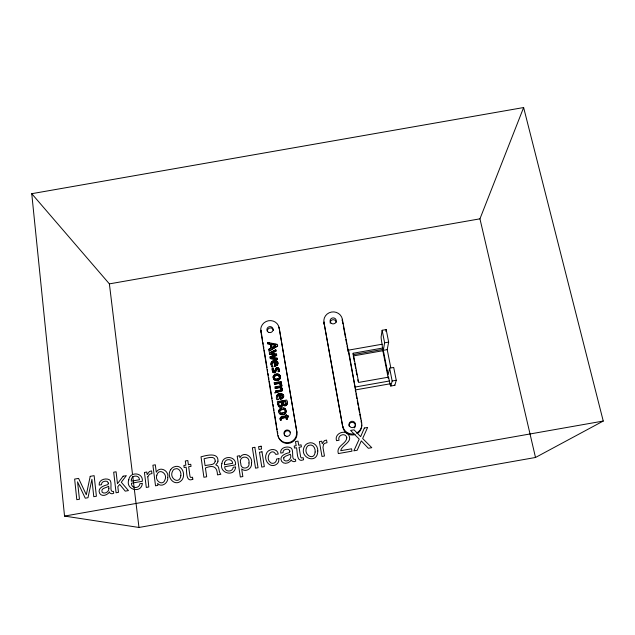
<?xml version="1.0" encoding="UTF-8"?>
<svg xmlns="http://www.w3.org/2000/svg" width="635" height="635" viewBox="0 0 635 635"><rect width="100%" height="100%" fill="white"/><g stroke="black" fill="none" stroke-linecap="round" stroke-linejoin="round"><path stroke-width="0.95" d="M272.002 363.601L272.844 366.641L271.867 366.816L271.407 365.744C268.788 361.498 276.479 358.1 278.011 362.553L277.614 365.157L274.852 366.316L274.042 361.799L272.002 363.601L274.042 361.799M281.178 419.87C279.622 420.688 281.797 419.902 281.194 418.354L285.98 417.219L286.385 419.243L287.322 419.084C284.98 416.552 290.473 416.655 287.02 417.298M281.289 420.108L281.003 418.767M282.44 389.953L282.44 389.144L282.25 390.906C273.431 393.263 270.907 393.954 282.138 390.62L282.551 390.247M348.504 352.1L348.528 350.131L382.095 344.226A6.39 0.524 79.9 0 1 381.151 336.637L382.143 330.279L386.175 329.573L388.668 342.106L387.207 349.615L390.755 367.538M280.773 385.635L280.67 384.921L280.606 385.961L279.765 386.35M281.345 389.469L281.353 389.057L280.948 390.319L281.456 389.763M282.694 396.804L282.377 395.287L280.432 394.652L281.035 397.915L282.694 396.804L280.924 397.637M285.139 411.845C286.568 407.694 277.582 409.257 280.043 412.456C280.559 414.798 287.758 410.456 283.869 412.79M277.106 363.53L276.392 364.72L277.225 363.863L277.122 362.902M279.368 377.492L279.392 376.626L279.487 377.801M279.344 371.491L279.17 369.506L279.344 371.491L278.32 371.673L278.241 369.689L277.574 368.689C275.725 369.133 275.852 374.245 272.867 372.094L272.994 372.412C275.971 374.563 275.852 369.459 277.693 369.014L278.36 370.014L278.32 371.673M382.849 348.02L353.147 353.25L353.1 354.663L382.595 349.472L382.095 344.226M284.75 409.9C284.107 408.916 279.209 409.877 279.741 411.623M279.217 377.849L279.09 378.484C270.605 383.119 275.209 369.848 279.511 376.944M279.09 375.825L279.209 376.142C277.852 374.69 273.947 375.46 274.249 377.841L274.13 377.531M355.33 388.628L348.528 350.131M272.994 372.412L271.955 369.491L272.066 368.348L273.201 368.149L273.066 370.634L273.201 368.149M279.773 413.861C280.956 414.98 286.226 414.687 286.052 411.266C286.083 409.527 286.401 413.623 285.067 413.822C283.893 414.711 282.265 414.988 280.86 414.56C273.899 410.94 285.21 403.876 286.099 410.805M273.78 379.285L273.653 378.976C275.487 381.81 281.115 380.024 280.321 376.468C281.773 380.563 274.36 382.484 273.375 378.381L273.494 378.69C271.169 374.404 279.082 371.658 280.265 376.095L279.868 375.19M277.297 399.804C274.304 397.169 278.717 391.001 282.71 394.224C286.591 396.359 278.328 404.05 279.487 394.764L277.431 396.589L278.281 399.629L277.177 399.526L278.281 399.629M271.026 364.474L271.28 362.49M278.797 411.774L279.392 409.265M273.193 377.674L273.225 376.341M280.194 399.026L282.543 398.232L283.694 396.669M274.733 365.982L277.058 365.196L278.178 363.149M385.858 331.391L386.175 329.573M383.222 348.583L382.849 350.726L353.084 355.965M353.147 353.25L358.632 382.421L388.58 377.15L389.334 381.016A6.469 0.532 79.7 0 0 390.866 386.009L394.851 385.31L396.256 380.27L393.708 367.459L389.628 368.181L388.12 374.833L383.294 350.306L384.619 342.821L382.143 330.279M283.21 403.654L284.178 404.352L285.512 404.13L285.877 401.503L282.758 402.058L283.21 403.654L284.282 404.622L285.623 404.4L286.131 403.225M388.287 378.404L388.58 377.15M282.734 404.185C283.321 406.432 279.924 408.384 278.495 406.352C279.027 407.329 283.115 406.956 282.734 404.185C285.107 408.678 289.449 403.392 286.655 400.034L277.305 401.677L277.868 404.67M272.939 370.308L273.733 371.324C275.876 371.237 274.804 366.76 277.693 367.554L278.995 368.895L278.376 367.903M274.804 371.316L275.963 368.451L276.995 367.863L278.495 368.236M283.289 404.94C285.012 406.884 288.052 404.82 287.052 402.431M390.866 386.009L392.16 380.992L389.628 368.181M281.734 404.511C283.123 399.844 280.638 407.114 281.845 404.781M279.487 394.764L277.431 396.589M281.583 386.247L281.749 385.056C282.44 387.326 279.487 387.469 281.694 386.548M535.503 457.478L479.949 218.829L523.629 107.537L31.75 193.691L64.54 516.08L138.978 527.463L535.503 457.478L603.25 421.053L523.629 107.537M280.432 420.259C278.352 416.774 283.408 415.933 285.774 415.973C285.051 415.711 286.949 413.917 286.814 416.06L288.068 415.838L286.71 415.814L286.568 414.957M279.995 419.052L280.995 417.219L285.075 416.369M281.115 419.005L281.694 418.306L286.083 417.465M170.712 469.654C165.703 476.631 174.617 487.561 181.57 480.409C186.42 475.115 181.959 463.542 174.014 466.931A6.358 6.096 -53.6 0 0 170.712 469.654M275.193 388.414L279.654 387.31L281.297 388.89L279.773 387.612L275.193 388.414L274.876 386.898L279.646 386.056L280.662 385.342M278.09 393.962L276.701 395.454M279.979 375.507C278.503 373.34 274.764 373.888 273.566 376.071L273.439 375.753M272.661 361.021L271.629 361.91M281.869 407.932L279.86 408.789M274.558 378.651L277.09 378.992L278.979 378.166M275.717 345.17L271.502 344.345L275.844 345.535L272.129 347.758L275.098 345.98M268.7 349.361L271.097 347.932L270.47 344.146L267.756 343.606L270.597 344.511L271.224 348.29L268.7 349.361L269.057 351.084L277.678 345.98L277.352 344.36L267.565 342.432L267.891 343.972M279.313 405.225C278.551 404.773 280.194 406.027 281.202 405.17M274.185 354.933L269.605 354.386L269.272 352.83L275.725 349.758L276.042 351.282L271.05 353.639L276.542 354.274L276.741 355.473L271.724 357.759M270.208 352.798L275.844 350.107M275.725 349.758L275.923 350.925L270.923 353.29L276.542 354.274M276.423 353.925L276.622 355.124L271.597 357.418L277.122 358.156L277.416 359.521L270.288 358.561L269.962 357.013L274.979 354.695L269.605 354.386M274.264 355.425L269.962 357.013M273.367 371.126L273.86 371.642L274.439 371.229M279.757 405.694L280.86 405.376M280.837 390.033L275.55 391.017L275.876 392.533M277.241 363.236L276.471 361.91L274.971 361.696L275.574 364.95L276.273 364.387M277.622 361.704L275.622 360.831L273.312 360.728M283.107 394.668L281.075 393.716L278.757 393.668M285.98 417.219L286.274 419.005L287.322 419.084M64.54 516.08L603.25 421.053M31.75 193.691L109.387 283.877L479.949 218.829M384.619 342.821L388.668 342.106M383.294 350.306L387.207 349.615M278.201 371.348L279.233 371.173M274.518 384.294L278.971 383.191L280.622 384.762L279.09 383.492L274.518 384.294L274.193 382.778L281.019 381.579L281.337 383.095L279.94 383.024L281.337 383.095M279.186 382.23L274.193 382.778M275.947 387.025L277.852 386.683M280.44 390.469L275.55 391.017M355.417 386.993L389.334 381.016M392.16 380.992L396.256 380.27M279.289 401.622L284.885 400.637M278.511 402.804C288.092 402.05 274.868 401.495 279.162 405.17M282.758 402.058L285.877 401.503M390.573 383.723L355.259 389.938L355.624 391.882M285.734 415.369L286.679 415.203M280.765 413.234L282.734 413.115M275.098 362.029L276.9 362.307M280.432 394.652L282.377 395.287M274.487 358.124L277.241 358.497M277.416 359.521L270.288 358.561M269.478 343.146L267.565 342.432M271.248 343.495L273.026 343.845M274.804 344.194L276.582 344.543M283.496 408.154L285.139 408.75M280.622 387.144L282.353 388.787L281.869 387.945M280.733 387.437L281.98 388.239M279.94 383.024L281.662 384.699L281.186 383.85M280.051 383.326L281.297 384.151M282.837 404.455L283.401 405.209M278.495 406.352L277.749 404.4M282.829 402.471L282.869 402.328M296.593 431.506A9.62 9.509 -39.7 0 1 288.711 442.603A9.62 9.509 -39.7 0 1 277.693 434.832L260.81 331.208A9.327 8.993 -17.6 0 1 268.518 320.738A9.327 8.993 -17.6 0 1 279.17 327.977L296.894 432.276A9.565 9.454 -40.1 0 1 278.828 437.959M271.867 366.816L272.844 366.641M260.81 331.208L261.31 332.549A9.271 8.946 -17.6 0 1 261.247 330.208M269.057 351.084L277.678 345.98M280.503 384.469L280.781 385.223M281.186 388.596L281.464 389.35M282.242 388.493L282.551 389.438M281.551 384.405L281.861 385.35M278.876 368.57L279.281 369.832M279.17 327.977L296.894 432.276M287.965 415.592L288.393 417.052M280.146 375.777L280.44 376.777M382.595 349.472L388.207 377.968M353.465 356.592L354.37 361.426M354.735 363.355L355.64 368.189M356.005 370.118L356.91 374.952M357.822 379.778L358.188 381.714M355.132 434.562A9.557 9.477 18.7 0 1 342.805 427.149L323.977 322.501A9.342 9.017 -3.6 0 1 331.549 312.031A9.342 9.017 -3.6 0 1 342.376 319.27L361.712 422.775A9.636 9.549 18.1 0 1 356.378 433.126M342.582 322.048L342.94 323.961M343.297 325.882L345.448 337.383M345.805 339.304L346.702 344.099M347.059 346.012L348.131 351.766M355.981 393.819L356.886 398.661M357.251 400.598L358.156 405.44M358.513 407.376L359.418 412.218M359.783 414.155L360.688 418.997M361.045 420.934L361.41 422.87M323.977 322.501L342.805 427.149M277.122 358.156L277.297 359.18M281.019 381.579L281.226 382.794M286.917 417.052L287.218 418.838M285.631 415.123L285.774 415.973M281.916 402.201L282.091 402.844M280.543 394.938L281.035 397.915M274.971 361.696L275.455 364.617M271.502 344.345L272.129 347.758M274.161 362.14L274.852 366.316M279.598 395.049L280.305 399.304M261.469 333.518L262.58 340.328M262.898 342.265L263.215 344.21M263.533 346.154L263.85 348.099M264.168 350.044L267.017 367.546M267.335 369.491L267.652 371.427M267.97 373.372L268.287 375.317M268.605 377.261L268.923 379.206M269.24 381.151L271.455 394.764M271.772 396.708L272.09 398.653M272.407 400.59L272.725 402.534M273.042 404.479L273.36 406.424M273.677 408.368L273.995 410.313M274.312 412.258L276.527 425.871M276.844 427.815L277.162 429.752M277.479 431.697L277.797 433.642M109.387 283.877L132.532 474.424M132.771 476.393L138.978 527.463M342.376 319.27L342.408 321.088A9.271 8.953 -3.6 0 0 342.114 319.953M361.736 425.069A9.557 9.477 18.7 0 1 357.394 433.507M353.981 433.88A9.636 9.549 18.1 0 1 342.773 426.117M355.195 426.569A3.183 3.159 18.7 0 1 354.259 427.919M349.067 426.045A3.183 3.159 18.7 0 1 352.036 422.339A3.183 3.159 18.7 0 1 355.37 425.767M324.152 324.294A9.271 8.953 -3.6 0 1 324.048 321.961M330.232 323.223A3.088 2.984 -3.6 0 1 332.74 319.754A3.088 2.984 -3.6 0 1 336.32 322.159M394.851 385.31A6.469 0.564 79.7 0 1 394.51 385.088M278.392 436.793A9.565 9.454 -40.1 0 1 278.114 435.586M285.051 435.967A3.191 3.151 -40 0 1 285.829 431.268A3.191 3.151 -40 0 1 290.393 432.594M278.868 327.112A9.271 8.946 -17.6 0 1 279.559 329.343M267.398 331.478A3.088 2.984 -17.6 0 1 269.946 328.001A3.088 2.984 -17.6 0 1 273.479 330.406M108.887 488.299C109.466 491.633 104.489 494.713 102.068 492.149C100.417 487.847 106.41 488.045 108.648 486.267L108.887 488.299M289.87 451.096L289.512 452.644C285.559 453.358 278.63 456.16 281.623 461.327C284.012 464.915 289.616 463.145 291.37 459.819L292.029 461.121L294.061 461.708L295.743 461.153L295.434 459.303C290.512 460.661 294.497 450.144 290.894 447.865C287.139 445.651 279.678 447.786 280.726 453.08L283.059 452.668C282.631 449.667 286.377 448.667 288.655 449.405L289.87 451.096M346.805 437.777C346.337 444.151 335.867 445.857 338.344 453.573L351.996 451.16L351.568 448.802L340.709 450.715C341.844 444.817 352.893 442.293 348.758 435.11C345.162 429.006 334.026 433.522 336.534 440.674L339.066 440.23C336.947 434.991 345.892 432.165 346.805 437.777M248.968 462.978C250.214 469.082 240.53 470.09 240.792 463.637C237.847 455.557 250.341 454.604 248.968 462.978M317.778 450.977C317.643 465.407 297.878 457.486 304.744 446.024A6.231 6.199 -51.6 0 1 307.967 443.317C313.015 441.039 318.222 445.786 317.778 450.977M147.788 476.814L148.804 486.997L146.304 487.434L144.431 472.448L146.804 472.027L147.122 474.607L149.439 471.495L151.614 470.908L151.956 473.559L149.495 474.234L147.788 476.814M278.987 458.605L278.678 461.304A5.223 5.144 -55.6 0 1 276.812 464.074C270.415 469.17 263.382 460.359 266.271 453.993C267.74 448.421 277.344 447.667 278.241 453.993L275.812 454.422C271.693 446.778 264.803 457.986 270.192 462.248A3.135 3.088 -55.6 0 0 272.447 463.328C274.86 463.518 276.622 461.327 276.558 459.034L278.987 458.605M224.528 462.947L224.441 464.764L232.696 463.304C232.466 458.533 225.242 458.406 224.528 462.947M108.355 483.1L107.926 484.664C103.942 485.45 96.972 488.109 99.671 493.419C101.997 497.126 107.625 495.133 109.426 491.903L110.014 493.22L111.998 493.816L113.697 493.26L113.482 491.387C108.529 492.752 113.014 482.211 109.53 479.838C105.72 477.583 98.409 479.814 99.187 485.092L101.521 484.68C101.243 481.687 104.91 480.639 107.236 481.393L108.355 483.1M283.702 457.843L283.972 460.073C287.33 463.137 292.584 458.089 290.314 454.231L285.218 456.359L283.702 457.843M131.381 479.369L131.255 481.195L139.509 479.735C139.375 474.885 132.136 474.877 131.381 479.369M167.735 477.433C168.593 482.743 161.671 487.974 157.591 483.481L157.837 485.402L155.527 485.815L152.9 465.225L155.321 464.796L156.273 472.21C159.877 465.701 169.227 470.702 167.735 477.433M156.837 475.17C154.48 480.766 162.862 486.6 164.965 479.79C168.029 473.662 158.829 467.519 156.837 475.17M221.917 463.383C218.559 473.289 234.831 477.576 235.648 466.86L233.188 467.296C232.799 472.416 224.465 472.313 224.663 466.765L235.561 464.844C236.506 455.954 222.798 454.85 221.917 463.383M251.531 463.193C252.317 468.336 245.674 472.877 241.689 468.892L242.848 476.552L240.34 476.996L237.196 456.16L239.617 455.739L239.919 457.708C243.507 450.652 253.119 456.398 251.531 463.193M128.778 479.806C125.151 489.799 141.43 494.03 142.367 483.314L139.906 483.743C139.454 488.823 131.12 488.839 131.421 483.211L142.327 481.282C143.478 472.273 129.738 471.321 128.778 479.806M215.217 461.169C214.741 465.725 208.058 464.502 205.089 465.677L204.105 458.7C207.304 458.089 215.416 455.065 215.217 461.169M315.143 452.009C314.198 461.605 302.847 454.533 306.737 447.421A3.453 3.437 -50.7 0 1 308.721 445.389C312.872 443.46 315.682 448.373 315.143 452.009M180.84 475.686C179.641 485.299 168.489 478.282 172.649 471.067A3.516 3.373 -53.5 0 1 174.689 469.019C178.872 467.058 181.546 472.099 180.84 475.686M90.218 476.345L86.304 494.76L78.581 478.393L74.636 479.092L76.803 499.689L79.454 499.229L77.534 481.846L85.257 498.205L87.995 497.721L91.916 479.314L93.774 496.705L96.401 496.237L94.123 475.655L90.218 476.345M217.964 461.169L217.591 462.597L215.749 464.852C219.853 465.622 218.353 470.813 220.186 473.464L220.861 474.289L217.472 474.885C217.21 466.685 213.193 464.772 205.422 467.987L206.669 476.79L203.898 477.282L201.017 456.811C205.994 455.525 218.591 451.795 217.964 461.169M323.501 444.492L322.977 447.461L324.477 456.017L321.977 456.454L319.389 441.603L321.755 441.182L322.199 443.746L324.39 440.658L326.549 440.071L327.017 442.698L324.572 443.365L323.501 444.492M364.347 428.022L360.648 436.666L354.028 429.839L350.591 430.443L359.227 439.11L353.854 450.834L357.188 450.247L361.291 440.873L368.34 448.278L371.777 447.675L362.648 438.507L367.617 427.442L364.347 428.022M123.134 476.202L117.475 483.695L116.086 471.781L113.689 472.202L116.078 492.768L118.491 492.339L117.824 486.696L119.698 484.386L125.238 491.149L128.437 490.585L121.301 482.243L126.317 475.639L123.134 476.202M303.578 459.7C296.37 463.24 297.521 451.437 296.521 447.731L294.513 448.08L294.18 446.048L296.18 445.691L295.489 441.563L298.005 441.119L298.704 445.246L301.069 444.833L301.411 446.865L299.045 447.286L300.673 456.986L301.379 457.938L303.244 457.724L303.578 459.7M192.818 479.234C185.539 482.79 187.007 470.884 186.142 467.185L184.134 467.543L183.856 465.495L185.864 465.145L185.301 460.986L187.817 460.542L188.389 464.701L190.754 464.28L191.04 466.328L188.666 466.741L190.008 476.504L190.675 477.456L192.54 477.242L192.818 479.234M254.849 447.318L252.365 447.762L255.532 468.17L258.04 467.733L254.849 447.318M261.112 446.214L258.58 446.667L259.024 449.485L261.556 449.04L261.112 446.214M261.993 451.795L259.461 452.239L261.787 467.074L264.335 466.622L261.993 451.795M349.798 426.498A3.215 3.183 18.1 0 0 355.267 425.529A3.215 3.183 18.1 0 0 351.663 421.315A3.215 3.183 18.1 0 0 349.798 426.498M331.399 323.366A3.111 3.008 -3.6 0 0 336.28 321.135A3.111 3.008 -3.6 0 0 331.859 318.175A3.111 3.008 -3.6 0 0 331.399 323.366M286.837 436.348A3.207 3.167 -39.6 0 0 290.052 431.824A3.207 3.167 -39.6 0 0 284.551 431.348A3.207 3.167 -39.6 0 0 286.837 436.348M268.883 332.43A3.111 3 -17.6 0 0 273.05 329.057A3.111 3 -17.6 0 0 268.034 327.303A3.111 3 -17.6 0 0 268.883 332.43"/></g></svg>
